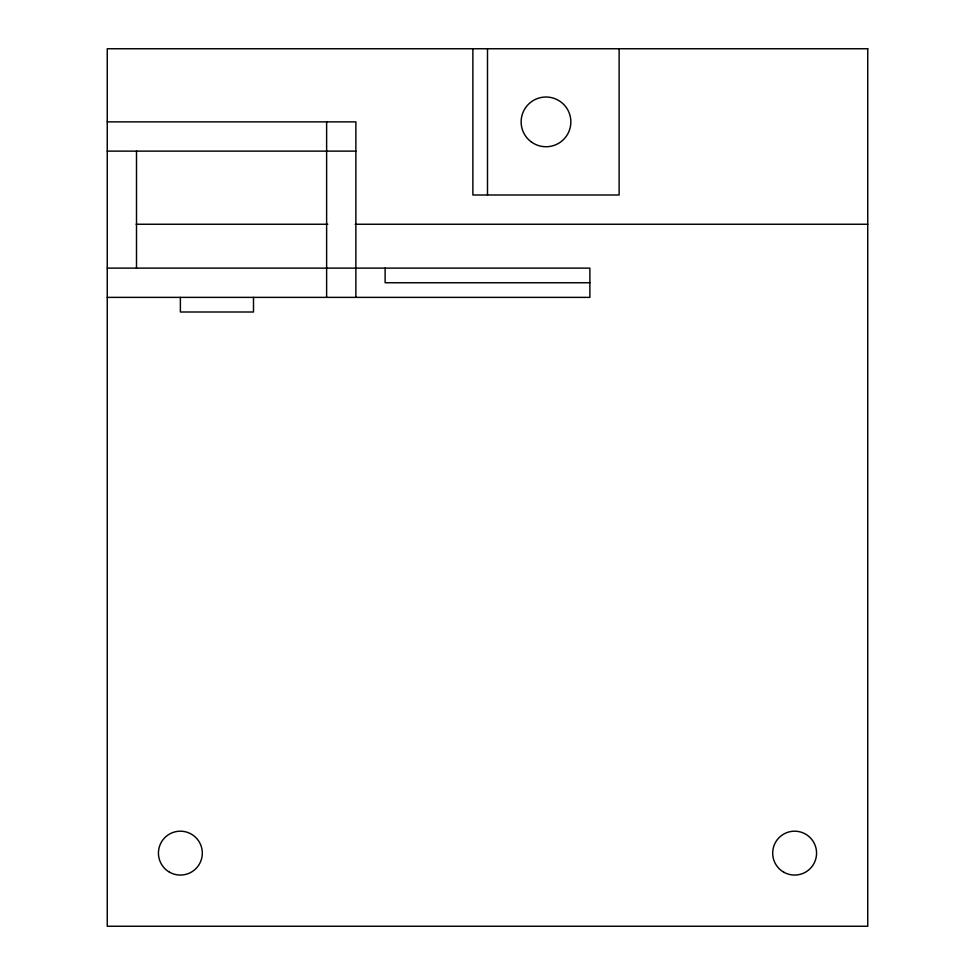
<?xml version="1.0" encoding="UTF-8"?>
<svg xmlns="http://www.w3.org/2000/svg" width="975" height="975" viewBox="0 0 975 975"><rect width="100%" height="100%" fill="white"/><g stroke="black" fill="none" stroke-linecap="round" stroke-linejoin="round"><path stroke-width="1.46" d="M107.25 121.875L355.875 121.875L355.875 297.375M107.25 151.125L355.875 151.125M136.147 224.25L327.795 224.25M355.168 224.25L867.75 224.25M107.25 268.125L589.875 268.125L589.875 297.375L107.25 297.375M589.875 282.75L385.125 282.75L385.125 268.125M619.125 48.75L619.125 195L472.875 195L472.875 48.75M487.5 48.75L487.5 195M326.625 121.875L326.625 297.375M253.5 297.375L253.5 312L180.375 312L180.375 297.375M136.5 151.125L136.5 268.125M867.75 48.75L107.25 48.75L107.25 926.25L867.75 926.25L867.75 48.75M531.68 142.204A24.862 24.862 0 0 0 570.765 124.105A24.862 24.862 0 0 0 535.555 99.316A24.862 24.862 0 0 0 531.68 142.204M169.406 872.125A21.938 21.938 0 0 0 202.312 853.125A21.938 21.938 0 0 0 169.406 834.125A21.938 21.938 0 0 0 169.406 872.125M783.656 872.125A21.938 21.938 0 0 0 816.562 853.125A21.938 21.938 0 0 0 783.656 834.125A21.938 21.938 0 0 0 783.656 872.125"/></g></svg>
